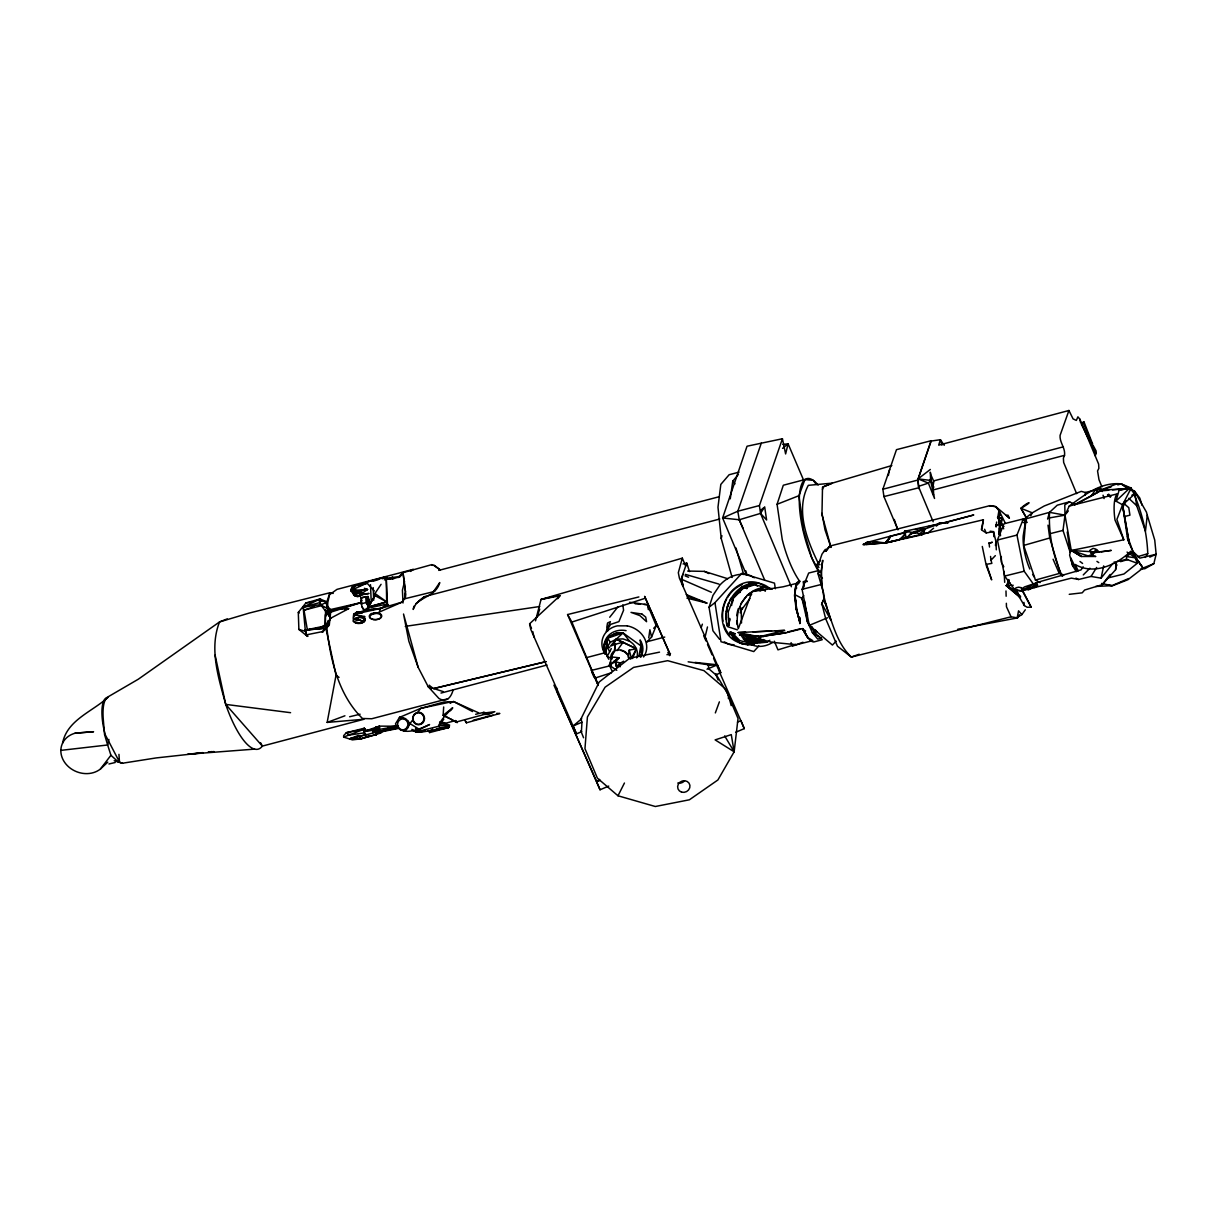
<?xml version="1.0" encoding="UTF-8"?>
<svg xmlns="http://www.w3.org/2000/svg" width="1217" height="1217" viewBox="0 0 1217 1217"><rect width="100%" height="100%" fill="white"/><g stroke="black" fill="none" stroke-linecap="round" stroke-linejoin="round"><path stroke-width="1.5" d="M325.806 627.789L336.029 675.237L327.16 722.426L363.989 719.247L262.34 746.097A67.376 20.506 75.2 0 1 225.723 704.4C218.573 678.036 208.928 648.6 219.562 621.917L227.244 618.89M325.411 625.964L325.563 609.519M944.24 445.316L940.406 439.702L930.914 441.086L918.09 478.889L928.388 483.103L934.534 498.468L930.442 479.878L931.233 475.68L930.29 472.211L930.594 480.411L928.388 483.103L918.485 486.374L919.428 489.204M728.42 698.68L728.466 695.074L715.657 673.594M328.103 620.564L328.012 626.223L323.266 631.395M368.721 603.875L368.462 597.501M826.556 605.929L823.818 599.677L821.825 603.602L831.013 620.411C824.487 601.061 818.524 580.828 822.768 560.292L821.414 570.91L817.839 573.222L823.544 592.862L823.818 599.677C831.789 619.118 835.547 642.089 851.322 657.074L1011.068 616.791L1017.488 617.917L1019.45 615.3M1001.211 562.102L1001.332 556.549M1062.167 575.824C1052.979 556.321 1048.522 534.035 1049.526 512.342L1057.254 505.192L1069.545 501.784L1074.854 504.614L1117.069 493.935A39.172 11.942 75.8 0 0 1114.985 519.994L1123.793 539.785L1071.279 550.464L1064.997 515.156L1064.784 504.872L1069.545 501.784M360.673 738.871L352.382 739.875L343.65 737.091L343.696 735.555L346.419 732.695L364.111 728.283L365.283 728.953L346.419 732.695L348.899 735.114L364.263 732.862L366.241 734.627L349.948 738.704L360.673 738.871L358.878 735.494M440.022 722.137L439.565 725.667L449.392 726.488C427.076 733.821 446.685 713.573 452.602 707.929L443.14 715.307L457.242 722.67M799.736 623.652L799.508 617.475M353.478 618.403L353.706 614.357L364.613 616.532L364.491 621.339L362.651 622.541L360.08 623.226L353.219 621.385L353.706 614.357L366.56 609.687L380.678 608.424L402.021 602.141L404.576 598.125M747.846 644.28L746.143 644.234L747.846 644.006M366.515 597.775L366.058 602.537L368.751 607.07M1008.3 579.581L1007.63 583.11L1008.589 583.156L1008.771 579.611L1008.574 583.126L1009.699 582.897L1006.353 585.712L1020.12 597.501M581.391 731.98L581.985 722.107L580.859 719.141L599.236 681.961L629.615 658.26L659.538 652.145M383.233 606.598L388.421 604.819L380.678 608.424L367.519 610.31L368.158 607.024L386.671 601.883L386.215 576.645L387.432 603.967L371.185 607.496M443.673 706.986L443.14 715.307L449.225 718.167M620.153 666.81L620.411 663.128L623.636 661.196M608.865 659.31A15.821 13.661 19 0 1 606.903 647.261L607.587 638.21L614.752 633.646L623.089 632.916L640.857 645.862L642.044 649.635L640.918 657.104M1085.168 495.258L1085.381 492.489L1097.764 489.386M1101.917 486.861L1098.997 479.681L1097.551 470.933L1098.875 468.378L1098.616 464.073L1079.844 419.135L1077.897 416.838L1076.33 420.428L1073.075 418.891L1068.937 410.494L1060.083 435.382C1059.459 442.44 1065.575 448.039 1064.525 455.341L932.831 490.025L933.591 480.913L931.233 475.68L930.594 480.411L918.09 478.889L918.485 486.374M1040.003 582.608L1035.439 580.068L1023.68 545.429L1025.901 518.853L1049.526 512.342L1064.997 515.156L1069.241 506.074C1084.545 494.954 1100.64 481.886 1121.131 483.864L1131.202 488.032C1140.938 508.204 1146.977 531.114 1147.753 553.705L1145.182 557.462M1069.241 594.322L1082.202 592.831L1084.621 590.032L1102.206 584.677L1115.563 569.784L1116.065 563.121M829.796 546.068L825.871 551.255L829.796 546.068L989.984 505.648L995.445 506.455L998.959 510.501L998.807 524.436M353.888 594.717L354.573 593.318L350.876 590.519L352.124 586.974L353.964 585.757L366.271 583.384L366.576 582.152L366.271 583.384L350.876 590.519L353.888 594.717L356.185 591.553L367.534 589.484L364.37 588.298M620.411 663.128L616.441 666.794L615.27 661.592L620.411 663.128L616.502 666.779L615.27 661.592L609.367 665.288L611.999 670.826M354.573 593.318L355.836 590.047L350.876 590.519L353.964 585.757M1130.745 490.36L1134.457 491.105L1146.46 512.144L1147.266 515.217L1145.471 531.221L1136.693 505.694L1134.457 491.105L1121.131 483.864L1116.354 484.077L1100.883 489.919M405.413 597.486L405.824 593.805M734.14 751.787L738.034 718.502L725.621 689.05L703.958 670.643L667.677 660.679L633.616 667.388L605.077 687.209L587.415 716.98L584.966 748.683L597.38 778.135L617.993 795.781L655.324 806.506L689.385 799.797L717.908 779.96L734.14 751.787L731.28 734.627L715.14 739.89L734.14 751.787L724.663 735.905M799.371 618.829L800.071 622.45L796.04 608.743L794.579 595.691L795.781 585.24L799.432 581.543L796.055 584.738L794.595 595.007M752.06 643.976L750.509 643.595M1076.284 571.716L1072.664 565.768L1069.637 555.135L1070.199 552.396L1063.004 530.414L1064.997 515.156L1049.389 517.925M1003.675 526.657L1001.348 523.827L1002.093 518.168L997.575 517.164L1003.675 526.657L1000.633 524.04L998.381 517.027L1000.526 535.769M995.445 545.52L995.962 541.641L993.544 531.662L990.182 531.205M361.084 597.775L368.203 596.528L361.084 597.775L361.114 603.769M648.737 637.891L649.893 629.737L651.567 637.084L646.866 641.983M730.261 498.848L732.771 481.141L738.415 474.402M404.789 596.558L405.474 591.858L403.01 572.659L431.716 564.658L434.195 565.236L440.158 569.815L434.119 565.692M766.101 587.537L754.601 584.769L742.735 588.709L733.227 598.49L728.253 611.847L728.648 625.721L729.728 618.373M731.6 605.518L732.664 598.171L742.324 588.237L754.388 584.221L757.476 586.077M745.671 644.249L742.918 643.808L745.717 644.28M604.971 650.563A19.594 16.916 19 0 0 607.024 654.974L604.743 653.514L603.571 649.741L604.682 642.272L609.398 636.263L616.76 632.916L623.028 632.901L615.254 633.616M614.631 649.741L615.467 644.219L623.119 642.226L636.369 648.783L632.505 658.503M743.131 643.58L748.516 644.402L746.721 644.31L747.694 644.325M865.911 544.623L885.444 542.828L983.397 519.765L981.8 530.095L986.226 532.94L993.544 531.662L993.863 536.667M631.471 658.154L636.369 648.783L629.25 650.106L628.155 657.21L630.634 659.158M744.971 643.884L739.373 642.835L742.629 643.778M360.947 593.926L361.829 592.846L360.81 595.509L357.022 596.497L353.904 594.93L356.185 591.766L361.829 592.846L361.206 594.717M728.648 625.721L729.576 620.274M732.619 602.126L733.227 598.49M999.035 528.132L998.701 533.944L998.944 531.692L1000.1 534.461M1005.425 523.386L998.959 510.501L997.757 517.529M424.277 596.832L415.925 603.784L413.172 609.458L413.932 606.203M682.798 574.454L681.672 580.646L682.752 586.092M638.971 656.069L640.857 645.862L640.127 639.929A19.594 16.916 19 0 1 641.694 654.868M381.088 584.312L374.958 593.485L375.019 595.645L366.56 609.687L367.519 610.31M616.791 670.324L609.367 665.288L613.201 651.977M1017.29 617.354L1018.553 610.843L1021.869 614.615L1017.29 617.354L1019.344 615.026M305.3 630.071L325.563 628.2L327.556 623.256L320.543 627.835L305.3 630.071L325.563 628.2L330.674 618.221L326.384 612.014L330.568 609.565L361.023 602.582L330.674 612.197L329.259 625.325L322.018 631.714L306.304 634.863L305.3 630.071L325.03 625.964L330.674 618.221L348.64 608.683L335.998 609.306M398.355 728.42L375.688 732.953L378.411 731.919L379.126 729.47L398.461 726.001M981.358 529.532L983.397 519.765M1023.771 590.321L1021.185 587.674L1018.675 587.187C1010.536 588.465 1018.933 591.66 1022.295 590.732L1071.386 578.121L1078.581 579.49L1091.056 576.447L1101.096 578.151L1103.667 565.875M1115.563 569.784L1116.704 564.49M108.906 739.434L107.644 744.987L110.93 755.27L118.429 762.085L122.75 763.333M327.19 605.047L329.564 594.687L336.972 589.378L413.384 569.313L410.57 571.427M940.635 523.66L973.767 514.974L947.085 522.169L904.779 531.251L904.87 532.803L890.494 536.271L885.444 542.828L863.066 544.623L866.732 542.523L909.449 531.114M907.41 537.184L910.97 533.137L925.239 528.832L911.944 532.924L909.662 535.161M732.132 577.527L721.24 538.568L721.924 535.693M1140.451 569.1L1144.893 568.704L1153.838 563.684L1156.15 554.267L1154.735 540.074L1147.266 515.217M404.592 581.528L402.416 590.154L403.01 603.008M741.549 643.276L742.355 643.565M535.526 620.837L541.017 599.449L682.326 558.147L685.673 566.088M1001.53 524.405L1000.602 523.949L1002.093 518.168L997.544 517.347M359.487 736.148L360.278 739.008L380.997 732.984L380.662 730.976L365.769 734.916L363.959 731.523L364.339 728.207L365.998 730.611L379.126 729.47L363.959 731.523L379.43 726.123L394.856 726.245L378.411 731.919M1047.578 519.081L1049.526 512.342M1115.959 501.13L1119.153 490.101L1129.452 488.306L1115.959 501.13L1122.591 504.812L1129.315 543.573L1135.872 557.858L1142.976 568.08L1153.838 563.684M361.829 592.633L359.547 595.798L361.829 592.633L361.038 590.61L355.166 592.466L356.185 591.553L361.829 592.633L356.185 591.553M741.031 643.184L741.929 643.626M62.584 743.115C66.996 720.114 92.386 711.61 107.978 697.356M326.658 602.582L329.868 592.755L333.215 593.455M799.965 581.68A54.841 16.916 75.3 0 1 782.272 539.679L777.07 504.294L783.307 485.233L804.924 479.559L813.23 480.335L816.318 484.472M859.202 654.244L851.322 657.074L837.479 646.227L825.674 618.692L821.825 603.602M719.643 639.366L712.934 630.771L709.039 607.253L712.949 595.417L719.795 585.179A35.841 29.847 -74 0 1 749.809 575.352L754.342 577.771M443.368 728.07L448.723 727.568L429.616 732.573L431.716 730.017M932.831 490.025L933.591 480.913L1063.415 446.806M536.88 617.415L539.724 609.169M682.326 558.147L678.325 572.705L679.405 578.151L720.768 672.727L715.55 674.933M683.072 563.988L686.723 563.03L681.048 579.551L683.209 584.677M701.235 627.47L702.376 624.169M707.488 626.968L705.191 636.521L705.921 640.157M897.948 529.851L883.938 496.582L882.873 489.234L896.473 449.666L931.294 440.676L917.755 480.076L918.941 487.728L933.165 521.728M1095.315 455.888L1096.167 451.096L1093.368 445.894M782.805 444.433L788.099 443.84L785.619 453.941L782.425 438.759L761.294 443.186L737.806 511.231L739.251 519.765L764.793 580.357M791.369 586.746L760.519 513.407L759.423 505.557L782.425 438.759M822.464 489.417L823.361 486.8L832.367 483.134L808.286 485.34C795.051 510.288 807.236 540.744 818.752 564.201M818.874 563.197L821.992 554.176L825.445 549.308M364.263 732.862L364.111 728.283M925.239 528.832A2.464 0.989 -22.2 0 0 924.92 528.589L922.836 534.385L921.223 534.963L921.558 534.05L928.039 532.863L933.591 528.178M729.439 620.929L727.705 626.694L737.35 629.843M715.337 712.919L719.384 701.859M432.354 593.272L439.763 582.563C436.584 594.581 424.048 596.254 415.925 603.784M729.85 619.149L727.218 626.253A31.338 25.983 -72.7 0 1 738.46 589.637A31.338 25.983 -72.7 0 1 770.68 589.317M818.007 569.404L811.769 557.842L803.479 529.699L798.945 495.684L804.924 479.559M1131.202 488.032L1122.591 504.812L1116.887 519.431L1123.793 539.785M1033.933 584.845L1024.182 571.229L1016.971 535.084L1023.33 518.914L1025.566 521.956M372.798 732.74L373.315 729.835M996.069 526.718L996.175 525.014L997.134 525.014L996.13 524.846L997.134 525.014L996.069 526.718L996.632 522.047M1064.525 455.341L1063.399 458.17L1063.658 462.475L1076.619 493.646M821.521 604.545L823.833 598.81M923.399 532.985L925.103 528.756L920.022 533.563L904.779 531.251L903.912 532.438L906.239 538.507L904.779 531.251L905.57 533.396L902.679 537.138M651.567 637.084L656.222 625.644L647.52 604.697L629.539 602.263M836.185 641.131L832.413 645.056L809.305 625.355L802.064 589.332L808.681 573.04L819.193 570.408M1019.207 595.813L1004.664 576.067L997.423 540.029L1004.04 523.751L1023.33 518.914M740.195 612.82L742.355 607.542M1101.05 551.909L1111.243 550.403L1094.433 552.472L1095.863 549.08L1092.988 548.35L1090.036 550.403L1090.98 553.37L1095.361 552.077L1096.563 549.612L1099.347 552.153L1094.433 552.472L1091.436 555.515L1095.787 556.473L1081.289 556.488L1071.279 550.464L1070.199 552.396L1067.233 532.042M610.858 661.942L609.367 665.288L618.54 657.712L612.227 657.043M1125.923 500.476L1122.865 507.291L1129.315 543.573L1127.672 538.325M361.829 592.846L359.547 596.011L354.208 595.448L356.185 591.766L361.586 593.516L356.185 591.766M355.41 613.596L359.608 611.816L362.423 612.866M604.332 644.645L607.024 639.29M640.218 656.83L641.678 653.94L640.857 645.862M617.993 795.781L624.443 783.018M1030.784 515.765L1032.275 512.829L1044.216 505.998L1081.244 491.364L1085.381 492.489M611.299 648.615L607.237 656.435L612.288 658.808M613.733 643.93L616.167 639.229L623.089 632.916L629.676 641.283A15.821 13.661 19 0 1 636.704 657.956M613.885 661.911L614.326 661.059L614.874 662.383L613.885 661.911L619.255 657.667L614.874 662.383M365.998 730.611L379.704 727.842L375.627 727.827L375.992 727.142L378.396 727.37L374.988 728.709M371.733 613.535L369.801 616.182L370.227 618.008A5.796 3.179 -2.5 0 0 380.16 618.312A5.796 3.179 -2.5 0 0 376.266 613.383L371.018 614.691L374.273 612.82L377.057 612.79A6.268 3.438 -2.5 0 1 381.073 617.567A6.268 3.438 -2.5 0 1 371.459 618.905A6.268 3.438 -2.5 0 1 371.733 613.535L377.057 612.79L376.266 613.383M1091.056 576.447L1096.654 567.441M1127.87 540.789L1122.591 504.812L1124.538 501.708M760.519 513.407L764.672 506.865L766.604 519.978L760.519 513.407L739.251 519.765L722.609 517.97L747.04 446.228L761.294 443.186M892.593 541.55C880.104 544.805 874.917 540.059 866.732 542.523L864.131 544.79L863.446 544.151M803.768 595.6L801.957 598.338L807.343 621.659L812.408 632.642L817.718 639.092L821.216 638.286L822.22 639.731L813.975 641.922A31.338 9.553 75.8 0 1 802.885 629.143L802.399 628.657M413.278 719.171L407.087 727.462M417.401 713.04L420.489 708.446L443.992 701.996L451.431 701.783L420.489 708.446L399.511 717.391L395.464 723.856C401.427 737.608 419.85 728.953 429.571 724.526L418.055 730.291L420.002 732.117L425.342 730.352M899.302 539.952L885.444 542.828L872.285 541.991M326.78 612.714L320.877 605.016L319.341 600.453L320.634 599.251L327.175 601.943L328.59 610.538L325.319 614.859L325.03 625.964L318.078 628.337M606.903 647.261L610.402 642.211L616.167 639.229L623.043 638.895L629.676 641.283M612.257 654.807L614.098 652.175L615.467 644.219L610.523 646.121L616.167 639.229L623.119 642.226L617.125 650.608M1069.241 506.074L1074.854 504.614L1090.98 496.277L1096.03 489.097L1100.244 488.047L1102.176 491.455L1100.244 488.047M1083.191 566.833L1081 569.921L1041.509 581.178L1024.41 586.959L1021.915 588.967M1021.869 614.615L1025.307 609.793M403.01 572.659L400.347 576.386L398.05 577.558L403.01 572.659L405.474 591.858L404.47 599.281M355.547 614.402L357.068 612.303L360.643 612.668M355.562 614.615L357.083 612.501M741.518 623.013L741.214 610.249L749.885 598.551M1000.496 528.999L999.994 529.638L998.381 517.027L1003.69 528.817M1094.433 552.472L1096.563 549.612M740.757 603.845L746.021 596.832M557.69 598.703L559.957 595.721L541.017 599.449L553.841 596.497M1068.937 410.494L938.687 445.163L940.406 439.702L941.958 445.179M75.302 733.151A23.579 20.111 21.7 0 0 64.729 762.496A23.579 20.111 21.7 0 0 100.448 769.007L110.93 755.27M890.494 536.271L885.444 542.828L919.428 535.358M1102.206 584.677L1110.163 574.409M439.413 724.815L443.809 719.186M450.396 710.743L452.602 707.929M1066.107 513.726L1068.328 510.897M609.717 617.247L617.749 607.085M915.23 533.305L911.944 532.924L911.214 533.852L938.946 524.01L936.269 526.094M308.007 636.095A3.453 1.126 74.6 0 1 306.927 635.883L298.88 629.448L298.302 612.41L305.893 602.963L320.314 598.87L321.562 600.879M1101.096 578.151L1113.007 563.334M745.352 644.204L743.268 643.915L744.789 643.884M922.821 531.449L925.103 528.756M1017.975 592.633L1016.925 592.998L1024.318 605.534L1027.133 607.253L1031.164 607.161L1021.185 587.674M818.919 567.502L816.926 564.475L820.593 560.261M1031.666 588.283L1036.397 582.913L1037.553 585.149L1034.709 587.644M758.845 645.984L753.764 651.567L721.012 641.724L714.957 602.643L741.716 573.374L774.484 583.141L775.351 588.739M1008.011 583.917L1009.699 582.897L1006.353 585.712L1020.485 597.471M653.696 628.307L656.222 625.644M982.286 546.448L986.302 565.616L991.657 579.885L986.576 564.292L991.87 563.365L990.988 560.185L995.339 555.637M795.735 586.29L799.234 582.715L783.048 586.807L752.106 591.629L738.323 628.641A29.771 24.675 -72.7 0 1 745.58 597.349A29.771 24.675 -72.7 0 1 772.43 588.998M1083.267 574.926L1089.96 568.202M888.988 539.314L885.444 542.828L890.418 537.366L890.053 536.271M1008.574 583.126L1009.273 582.441L1007.63 583.11L1006.353 585.712L1017.032 591.645M328.194 610.904L325.852 601.776L319.341 600.453M1026.494 518.001L1021.002 508.326C1026.007 502.773 1036.367 499.168 1021.002 508.326L1026.19 517.468M418.055 730.291L419.18 729.226L410.19 723.765L405.52 718.699L399.511 717.391L405.52 718.699M921.223 534.963L921.558 534.05M100.448 769.007L107.781 762.146M306.684 630.117L305.391 631.319L298.88 629.448M581.711 731.66L576.493 733.866L530.703 629.204L529.608 623.773L559.957 595.721M1122.591 504.812L1134.761 494.011L1131.84 495.228M760.64 510.364L763.333 508.037M933.576 495L932.846 488.002L933.804 487.18L930.442 479.878M360.977 598.627L361.784 597.943M360.704 600.939C361.388 602.856 362.027 611.649 365.511 609.382M576.493 733.866L573.161 725.956L581.711 718.73M599.54 779.428L596.695 781.831L600.042 789.772L608.728 786.091M355.486 595.356L357.844 593.409L360.323 594.094M782.561 448.373L788.099 443.84L803.631 480.213M823.909 551.575L830.45 546.25M1127.459 536.362L1137.271 563.273L1123.945 573.998L1107.546 578.045M418.557 601.213L424.216 596.741M709.039 607.253L714.957 602.643M1022.402 520.511L1032.275 512.829L1021.002 508.326M918.09 478.889L930.336 469.458M1137.271 563.273L1126.531 559.318L1126.455 556.565L1133.164 551.651L1139.857 558.131L1156.15 554.267L1149.806 557.127M403.983 731.158L405.657 729.972A6.268 5.933 -88.4 0 0 407.573 720.373M368.827 593.653L359.7 595.007L367.534 589.484L350.876 590.519L356.459 585.301L365.83 584.023M431.472 729.881L429.084 731.539L428.171 730.504M745.397 644.052L744.53 643.991M306.304 634.863L306.927 635.883L305.391 631.319L303.139 607.161L320.314 598.87M323.555 607.283L320.877 605.016L327.175 601.943M743.435 636.78A26.789 22.21 -72.7 0 0 750.919 641.496L756.7 643.154L766.771 642.226L769.844 640.264M435.184 590.564L432.567 592.101M1090.98 496.277L1101.461 490.192L1127.611 488.58L1112.521 489.888M366.88 596.726L368.31 596.756M375.627 727.827L379.43 726.123M419.865 730.398L416.594 732.208L412.548 730.428M754.418 644.341A31.338 25.983 -72.7 0 1 729.744 632.49L735.038 633.783M1074.854 504.614L1101.461 490.192L1096.03 489.097L1097.658 492.489M795.766 644.386L777.967 649.863L774.331 641.192M1048.004 525.166L1049.739 537.99L1023.68 545.429M750.919 641.496L761.446 641.937L764.793 640.172M1028.182 590.017L1037.553 585.149L1022.158 590.519M1023.634 589.469L1036.397 582.913M729.911 632.14L739.13 641.526M760.047 591.036L763.242 589.484M380.221 732.619L385.104 730.489M432.872 591.858L404.485 598.825L402.021 602.141L379.126 612.166L380.678 608.424L353.706 614.357L363.122 617.171L364.613 616.532M450.184 702.97L453.545 701.524L478.616 712.827M600.164 780.356L596.695 781.831L553.933 685.125M737.472 722.107L740.94 720.647L744.302 728.618L735.616 732.299M573.161 725.956L581.848 722.274M707.001 669.213L717.422 664.801L720.768 672.727M1095.665 586.472L1111.882 585.651L1128.691 578.531M749.307 643.884L751.665 643.915L750.752 643.732M751.437 644.234L750.083 644.295L751.878 643.976M809.305 625.355L827.606 617.78M905.874 537.868L899.88 539.146L905.113 534.248L903.912 532.438L904.87 532.803M777.07 504.294L798.945 495.684M358.133 735.524L349.948 738.704L365.511 734.825M363.716 729.394L343.65 737.091M382.199 578.714L387.204 576.797L366.393 582.152M450.031 702.863L453.545 701.524L472.531 711.565M420.002 732.117L425.296 730.124M327.16 722.426L344.928 715.794M802.961 642.241L792.541 646.136L791.08 642.667M369.177 735.722L360.278 739.008L376.525 734.505M356.764 612.683L358.011 612.212M922.501 534.506L922.167 534.613M313.925 606.72L303.991 610.173L307.293 629.432M386.139 579.201L392.619 578.988L400.347 576.386L387.432 578.121M374.425 728.527L376.905 727.69L375.992 727.142M731.113 631.806L739.906 640.644L751.406 643.428L756.487 641.724M1092.912 554.283L1088.074 555.88L1071.538 550.54L1099.347 552.153M638.879 596.938L567.578 614.555L571.868 622.07L645.193 598.277M591.979 671.967L595.402 677.96L611.497 672.727M666.931 654.731L670.506 653.575M373.254 581.194L378.487 579.535M381.971 578.44L387.204 576.797M419.987 731.158L416.594 732.208L411.863 729.379M1081.031 422.907L1084.012 421.98L1092.729 444.235M1102.511 489.645L1110.984 487.013M1117.754 484.914L1121.131 483.864L1127.185 488.367M759.819 641.724L763.318 640.644A31.338 25.983 -72.7 0 1 759.91 642.515M891.833 465.533L832.854 482.951L822.509 487.165L821.962 514.624L831.028 547.452L825.004 529.806L821.977 513.331M1120.568 561.661L1127.809 559.531M1136.876 556.884L1147.753 553.705M367.458 607.435L386.671 601.883L387.432 603.967M345.111 609.702L348.64 608.683M366.576 582.152L386.215 576.645M361.023 602.582L328.651 611.755L330.674 618.221L326.384 612.014M1035.439 580.068L1059.246 573.466L1063.886 574.926M319.721 602.613L321.775 605.579L303.991 610.173L303.139 607.161L319.721 602.613L319.28 599.555M354.603 594.733L354.862 595.524M361.343 603.83L366.058 602.537M364.02 609.915L368.721 608.637L367.169 603.465M450.746 718.882L456.071 722.077L484.488 714.379L487.895 714.577L494.817 711.686L484.305 713.04M455.341 720.616L446.35 723.05L441.284 722.198M999.492 533.442L998.731 533.852M440.995 693.066L547.011 665.014M739.023 472.15L729.135 474.736L720.814 484.412L717.984 507.185L721.24 538.568M438.744 570.393L719.141 496.734M759.423 505.557L737.806 511.231L722.609 517.97L746.645 575.245M424.763 596.528L719.81 519.005M882.873 489.234L917.755 480.076M586.259 657.682L606.34 652.403M646.486 641.861L664.741 637.069M448.13 698.68L371.717 718.76L362.468 718.486C338.372 694.937 330.279 659.355 326.719 626.953M405.657 729.972L400.515 730.078M483.134 713.999L486.77 713.056L483.849 712.341L475.649 714.303M466.415 722.807L465.29 720.86L466.415 722.807L499.837 713.481L496.749 713.329M473.291 720.205L493.098 715.14M418.967 731.234L438.911 726.184M329.868 592.755L249.15 613.094L219.562 621.917L138.312 679.208L106.518 697.737A33.817 10.923 75.8 0 0 105.225 734.672L119.479 762.009A33.817 10.923 75.8 0 0 124.21 762.953L156.141 757.932L202.843 752.806M883.938 496.582L918.941 487.728M802.064 589.332L821.597 584.388M997.423 540.029L1016.971 535.084M1049.982 533.7L1063.004 530.414M1124.675 516.495L1129.939 515.171L1128.783 507.687L1124.234 503.762M739.419 634.985L759.378 636.78L784.539 630.421L775.259 630.847M787.673 631.973L800.269 628.793M785.68 632.87L801.866 628.793L805.608 630.938M432.461 730.702L429.084 731.539L448.723 727.568L433.115 730.352L432.659 729.059M435.853 729.85L449.392 726.488M591.127 670.476L611.238 665.501M1004.664 576.067L1024.182 571.229M1115.974 561.904L1126.531 559.318M349.629 716.752L360.11 714.196M914.971 529.775L922.349 528.011M927.886 526.672L938.946 524.01M545.901 661.637L433.556 688.594L545.977 661.683M108.921 763.987L115.235 762.496M806.977 580.874L803.433 581.68L803.6 588.648M423.318 730.687L416.594 732.208L416.488 728.542M748.592 595.113L751.619 594.489M751.239 644.021L749.033 644.112L750.083 644.295M380.236 731.6L398.37 727.964M384.344 579.855L389.775 578.79L392.574 576.995L392.619 578.988M746.584 643.808L745.793 644.036L747.755 644.006M957.749 629.235L1017.488 617.917M359.7 595.007L368.781 593.318M384.237 730.322L398.552 727.69M807.556 615.254L801.957 598.338L794.838 594.641C794.077 597.623 802.429 637.845 799.752 617.445M1119.153 490.101L1129.452 488.306M361.038 590.61L367.534 589.484M759.378 636.78L785.619 632.87L759.378 636.78L738.171 632.551L745.595 632.201M420.565 732.269L431.548 730.504M866.732 542.523L870.338 541.961M764.291 635.867L760.123 636.521L742.081 634.742M767.471 635.365L771.472 634.742M774.818 634.209L785.832 632.475M405.276 626.375L539.785 606.507M303.139 607.161L320.558 604.621M373.345 731.356L378.898 730.55M305.893 602.963L311.126 602.263M802.733 629.159L808.179 638.362M751.026 644.052L750.402 644.31M388.071 727.097L394.856 726.245M60.85 750.372L107.644 744.987L104.556 734.551L103.399 720.783A33.817 10.36 77.9 0 1 106.716 698.086M208.426 752.182L214.009 751.558M202.722 752.623L187.814 754.251L254.657 749.124M208.305 752L212.032 751.604M436.234 728.724L439.793 728.39M1099.331 491.044L1108.748 490.223M748.257 644.417L747.36 644.402M359.319 585.073L356.459 585.301L360.004 585.59M364.704 610.082L366.423 609.96M784.539 630.421L738.171 632.551M1013.213 585.271L1006.353 585.712L1016.241 591.143M707.99 665.364L717.422 664.801L694.998 662.413M1023.208 522.534L1026.844 522.367M753.019 631.866L771.548 631.014M346.419 732.695L350.085 732.543M746.021 644.036L746.979 644.234M807.175 581.574L803.433 581.68L804.3 585.909M361.266 621.431L364.491 621.339A6.268 3.438 -2.5 0 0 363.122 617.171M944.103 523.112L938.87 523.158L947.663 522.914M742.735 643.656L743.587 643.991M491.546 713.192L483.438 713.071M627.227 625.842L617.293 625.857A22.727 19.624 19 0 0 605.108 654.031M616.76 632.916L623.089 632.916L607.587 638.21L603.936 645.436L604.743 653.514L607.587 638.21L610.402 642.211M748.059 644.432L747.116 644.371M687.666 571.047L704.308 571.382L727.69 578.699M440.311 724.83L449.682 725.119L439.58 722.274M354.877 590.686L350.876 590.519L351.865 589.956L351.378 588.465M490.39 713.405L483.742 713.086M750.965 643.595L751.665 643.763M761.446 641.937L766.771 642.226M739.708 634.924L763.683 636.643M635.168 603.799L640.461 604.195M643.991 604.438L647.52 604.697L648.357 609.641M816.926 564.475L819.999 564.703M734.11 644.782L728.922 644.341L724.282 641.861M744.013 643.854L745.154 644.097M1016.591 590.184L1022.295 590.732L1031.164 607.161M772.643 642.393A29.771 24.675 -72.7 0 1 740.773 634.696L772.643 642.393L796.572 644.706L812.758 640.614L807.692 637.541L802.535 628.535L808.164 637.845M215.105 655.126L225.723 704.4L290.574 712.69M1126.455 556.565L1135.872 557.858L1142.976 568.08L1127.9 579.718L1112.444 585.788L1108.459 585.194M688.153 661.82L708.583 664.801L708.416 668.468L715.992 674.918L718.136 680.029M989.527 505.724L995.962 506.789L1009.365 518.046L1007.98 515.141L1006.398 515.399L1009.365 518.046M357.068 612.303L359.897 612.836M377.179 727.34L379.704 727.842M415.545 728.466L419.18 729.226M1101.568 583.46L1111.882 585.651M330.674 612.197L328.651 611.755L328.59 610.538L330.674 618.221M730.017 632.46L735.281 633.753M686.92 598.095L706.864 603.069L686.266 594.55M685.277 574.348L718.958 584.099M456.421 721.24L455.554 720.586L456.071 722.077M740.468 643.017L741.29 643.443L740.408 643.154M114.2 760.716L118.429 762.085M443.171 691.591L428.217 686.723L418.146 667.312L408.821 641.116L403.527 614.022L418.146 667.312M687.27 596.239L706.864 603.069M685.049 575.824L688.533 577.254M681.916 579.444L711.321 592.238M320.877 605.016L331.906 610.797M616.167 639.229L636.369 648.783M704.308 571.382L708.887 573.557M753.217 636.978L756.396 638.484M756.7 643.154L747.74 638.895L744.713 634.589M1075.95 578.121L1078.581 579.49M743.602 638.955L751.406 643.428M760.731 588.298L765.341 590.96M760.579 587.933L765.234 590.701M743.435 639.199L751.132 643.808M298.302 612.41L299.276 612.988M431.457 688.7L428.217 686.723L438.865 698.406A67.376 20.78 75.3 0 0 453.12 689.948M1127.048 552.092L1135.872 557.858L1142.246 566.757M1096.928 561.372L1098.784 562.619M336.029 675.237L339.056 677.352M374.958 593.485L386.671 601.883L375.019 595.645L367.564 608.272M1079.981 561.493L1082.567 563.441M1074.824 504.568L1073.866 503.777M1016.925 592.998L1020.652 596.421M1107.546 494.634L1110.315 497.19M1128.767 498.301L1136.693 505.694M431.716 564.658L432.491 565.388M607.207 645.223L609.732 647.733M1108.611 494.148L1110.938 496.536M326.841 605.701L330.568 609.565M366.713 582.76L374.288 590.99M817.839 573.222L822.433 578.242M225.723 704.4L262.34 746.097L260.59 742.735M1014.78 588.906L1016.91 591.401L1015.115 588.678M995.962 506.789L999.172 510.668M732.771 481.141L734.992 483.849M1062.578 576.295L1060.479 573.618L1049.739 537.99M1135.872 557.858L1130.745 551.271C1116.521 564.871 1093.84 575.413 1075.159 564.475L1078.247 570.879M1134.457 491.105L1139.827 498.118L1142.063 505.314M1098.069 491.942L1096.03 489.097L1097.688 492.474M428.977 730.763L429.616 732.573M1114.194 561.858L1116.628 565.388M362.164 607.009L363.381 609.139M1090.036 550.403L1091.832 553.552M1002.078 563.654L1003.797 566.757M811.785 626.481L815.786 633.966L821.216 638.286L812.408 632.642L815.786 633.966L807.343 621.659L804.498 600.924M1081.335 424.17L1096.045 453.758L1083.343 423.136L1084.012 421.98M1077.075 570.773L1070.717 557.782L1072.664 565.768M606.69 645.527L609.626 651.825M1011.068 616.791L1006.474 606.796L1006.353 603.282M984.583 529.258L986.226 532.94M739.251 519.765L743.131 528.437M669.822 653.62L644.599 596.33L670.293 654.868M669.654 655.644L668.133 652.206L669.396 655.339M703.7 635.761L705.982 640.948M707.503 644.417L712.067 654.807M713.573 658.275L718.136 668.665M718.456 669.7L744.302 728.618M600.042 789.772L557.584 693.021L556.488 687.59M1053.085 559.242L1059.246 573.466M567.578 614.555L598.186 685.43M591.873 672.195L594.109 677.382M743.663 574.5L735.981 547.969M595.402 677.96L598.292 684.912M571.868 622.07L597.973 684.654M529.608 623.773L531.51 628.428M580.828 730.854L583.567 737.761M608.074 630.665L606.781 627.303L607.542 623.013L610.386 621.644L606.309 631.44L610.599 624.397L618.921 621.613L623.576 610.234L622.83 604.864M642.044 649.635L641.024 646.79L641.572 652.784M603.571 649.741L604.59 652.586L604.043 646.607M686.723 563.03L689.507 571.594M1103.058 495.213L1104.123 498.559M483.849 712.341L484.488 714.379M740.21 606.918L741.214 610.249M745.823 570.849L746.888 574.454M796.131 608.576L800.086 622.921M796.329 608.591L800.071 622.45L799.341 618.89M629.25 650.106L631.425 658.458M728.466 695.074L731.189 705.632M532.772 631.532L534.05 637.145M1026.737 522.519L1025.901 518.853L1023.208 535.906A27.428 8.352 75.8 0 0 1029.841 569.039M365.8 596.497L366.667 601.35M998.959 510.501L1000.055 515.689M794.579 595.691L796.04 602.826M1079.844 419.135L1080.513 422.512M796.237 602.552L794.838 595.326L796.055 584.738A31.338 9.553 75.8 0 1 799.752 580.981M1000.648 529.152L998.381 517.027L1000.176 529.441M932.846 488.002L933.637 492.246M1023.938 602.385L1024.318 605.534M989.086 543.299L989.512 547.042M990.562 556.443L990.988 560.185M118.947 754.357L119.479 762.009M1004.116 571.412L1004.694 582.319M376.068 732.056L376.22 735.144M995.962 541.641L996.312 549.825M373.193 587.598L373.725 600.209M370.485 584.692L371.261 602.719M326.004 610.234L326.247 615.802M1005.987 590.96L1006.14 596.239M821.414 570.91L821.718 587.355M760.762 638.712A23.732 19.67 -72.7 0 1 747.055 636.293M726.503 618.053A25.298 20.978 -72.7 0 1 726.351 614.402M726.458 612.562A25.298 20.978 -72.7 0 1 728.74 603.419M739.023 640.918A29.771 24.675 -72.7 0 1 732.436 637.525M729.637 635A29.771 24.675 -72.7 0 1 723.841 624.595M723.035 621.126A29.771 24.675 -72.7 0 1 726.64 599.129M727.553 597.517A29.771 24.675 -72.7 0 1 742.187 584.662M749.063 583.141A29.771 24.675 -72.7 0 1 756.442 583.977M739.404 642.682A31.338 25.983 -72.7 0 1 725.499 600.468A31.338 25.983 -72.7 0 1 765.128 586.67M817.231 632.079A25.298 7.713 75.8 0 1 815.512 630.026M763.394 639.564A24.994 20.719 -72.7 0 1 745.641 636.445M737.167 624.473A26.789 22.21 -72.7 0 1 736.696 620.959M736.787 615.696A26.789 22.21 -72.7 0 1 738.369 608.561M747.071 595.432A26.789 22.21 -72.7 0 1 750.204 593.105M753.627 591.31A26.789 22.21 -72.7 0 1 764.261 589.804M1034.48 577.193A27.428 8.352 75.8 0 1 1032.609 574.424M726.397 619.468A25.633 21.252 -72.7 0 1 726.093 613.824M726.23 611.968A25.633 21.252 -72.7 0 1 728.724 602.734M729.546 601.061A25.633 21.252 -72.7 0 1 731.478 597.851M818.782 571.792A54.841 16.916 75.3 0 1 799.28 501.206A54.841 16.916 75.3 0 1 818.143 485.035M354.801 615.68A4.305 2.358 -2.5 0 1 356.231 612.79A4.305 2.358 -2.5 0 1 361.601 612.775M354.786 615.467A4.305 2.358 -2.5 0 1 356.231 612.577A4.305 2.358 -2.5 0 1 361.586 612.562M360.81 595.509A3.301 1.81 -2.5 0 1 357.022 596.497M354.999 593.942A3.301 1.81 -2.5 0 1 358.787 592.953M355.805 612.805A3.301 1.81 -2.5 0 1 359.608 611.816M368.751 605.214A3.925 1.263 74.7 0 1 367.397 599.844A3.925 1.263 74.7 0 1 369.192 599.677M361.875 603.693A3.925 1.263 74.7 0 1 361.662 602.096M361.753 600.863A3.925 1.263 74.7 0 1 362.149 600.255M367.625 603.738A3.24 1.034 74.7 0 1 367.443 599.509A3.24 1.034 74.7 0 1 369.481 602.871M684.456 780.903A6.268 5.75 -23.7 0 1 677.808 783.018M352.139 587.811A5.492 3.012 -2.5 0 1 359.076 584.845M322.946 632.095A3.453 1.126 74.6 0 1 322.018 631.714M432.294 687.681A55.084 16.992 75.3 0 1 429.205 685.156M610.812 658.549A9.325 8.047 19 0 1 618.586 649.924A9.325 8.047 19 0 1 629.006 657.652M620.731 650.426A8.306 7.165 19 0 1 626.861 654.107M604.256 645.603A19.594 16.916 19 0 1 626.086 630.649M627.227 625.842A22.743 19.624 19 0 1 646.623 645.238A22.636 19.548 19 0 1 643.595 656.982M897.385 528.33A46.931 14.482 75.3 0 1 894.297 519.446M888.41 475.497A46.931 14.482 75.3 0 1 889.703 469.519M741.701 587.218L739.769 592.542L741.701 587.218L754.434 583.597L742.111 587.705L732.238 597.866L741.701 587.218L746.995 588.511L741.701 587.218M358.619 619.605L355.927 619.94L358.619 619.605L363.837 621.811L355.805 618.175L358.619 619.605M754.601 643.261L751.072 644.432L754.57 643.352M992.174 542.326L988.66 543.33L992.174 542.326M421.173 724.191L418.587 724.815A6.268 5.933 -88.4 0 1 413.095 716.25A6.268 5.933 -88.4 0 1 422.679 713.953A6.268 5.933 -88.4 0 1 421.173 724.191M93.466 731.721L75.302 733.151L93.466 731.721M641.846 614.007L631.014 612.394L639.823 615.559L646.562 621.704L645.71 617.065L641.846 614.007M947.404 522.26L947.602 523.067L947.404 522.26M1078.49 553.887L1071.538 550.54L1081.289 556.488L1078.49 553.887M1097.962 492.231L1096.03 489.097L1097.886 492.261M796.466 588.374L796.055 584.738L796.435 588.374M421.538 723.339A5.796 5.492 -88.4 0 0 420.869 713.314A5.796 5.492 -88.4 0 0 412.989 718.958A5.796 5.492 -88.4 0 0 421.538 723.339M355.547 595.95A4.305 2.358 -2.5 0 0 362.164 593.866A4.305 2.358 -2.5 0 0 355.896 591.842A4.305 2.358 -2.5 0 0 355.547 595.95M355.531 595.737A4.305 2.358 -2.5 0 0 362.164 593.668A4.305 2.358 -2.5 0 0 355.881 591.629A4.305 2.358 -2.5 0 0 355.531 595.737M681.52 792.1A6.268 5.75 -23.8 0 0 689.917 785.345A6.268 5.75 -23.8 0 0 679.968 782.212A6.268 5.75 -23.8 0 0 681.52 792.1M356.049 623.134A5.476 2.997 -2.4 0 0 364.491 620.503A5.476 2.997 -2.4 0 0 356.505 617.932A5.476 2.997 -2.4 0 0 356.049 623.134M405.748 728.831A5.476 5.187 -88.3 0 0 404.926 719.384A5.476 5.187 -88.3 0 0 397.579 724.891A5.476 5.187 -88.3 0 0 405.748 728.831"/></g></svg>
